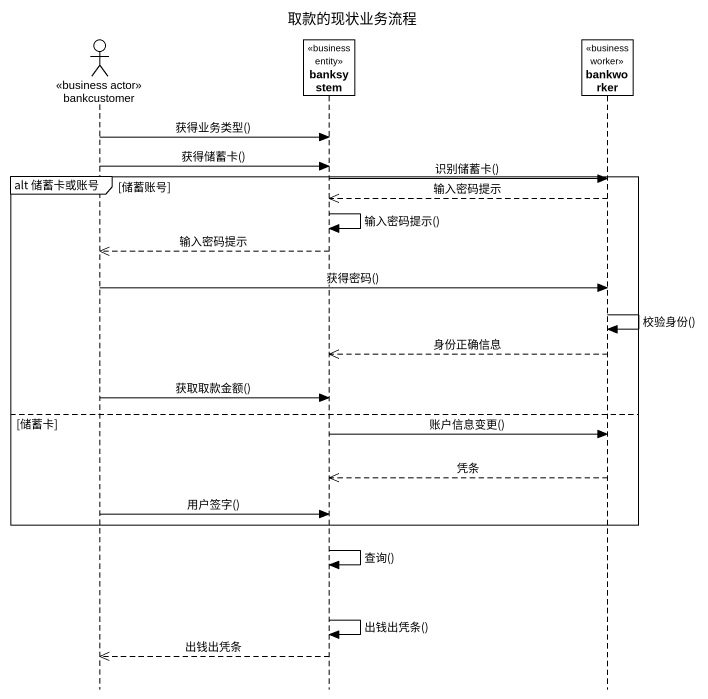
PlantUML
@startuml
title 取款的现状业务流程
hide footbox
actor bankcustomer <<business actor>>
participant banksystem <<business entity>>
participant bankworker <<business worker>>

bankcustomer -> banksystem : 获得业务类型()
bankcustomer -> banksystem : 获得储蓄卡()
group alt 储蓄卡或账号 [储蓄账号]
  banksystem -> bankworker : 识别储蓄卡()
  bankworker -->> banksystem : 输入密码提示
  banksystem -> banksystem : 输入密码提示()
  banksystem -->> bankcustomer : 输入密码提示
  bankcustomer -> bankworker : 获得密码()
  bankworker -> bankworker : 校验身份()
  bankworker -->> banksystem : 身份正确信息
  bankcustomer -> banksystem : 获取取款金额()
else 储蓄卡
  banksystem -> bankworker : 账户信息变更()
  bankworker -->> banksystem : 凭条
  bankcustomer -> banksystem : 用户签字()
end
banksystem -> banksystem : 查询()
banksystem -> banksystem : 出钱出凭条()
banksystem -->> bankcustomer : 出钱出凭条
@enduml
